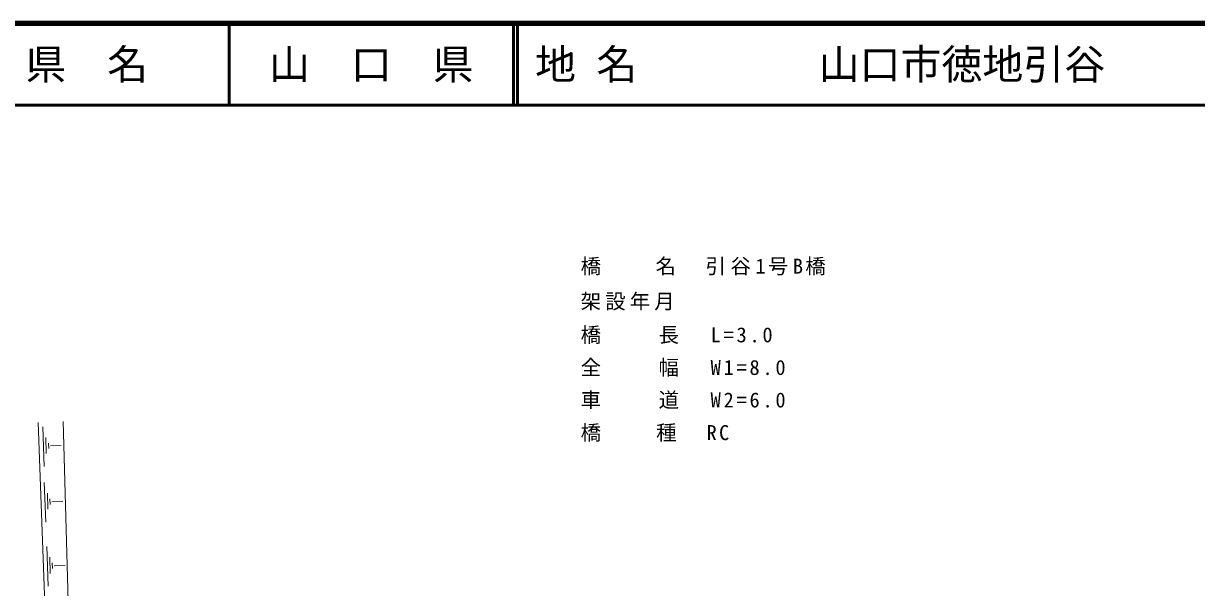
# Model space of a CAD drawing. Units: millimetres, scale not verified. Extents: x 40000 to 680000, y 20000 to 380000.
# Drawn here: x 307892 to 451178, y 311066 to 380000 of the extents above; entities that cross this region are included whole.
import ezdxf
from ezdxf.enums import TextEntityAlignment as Align

# ---------------------------------------------------------------- set-up
doc = ezdxf.new("R2010")
doc.units = ezdxf.units.MM
doc.header["$LTSCALE"] = 1000
for name, color, linetype, lineweight in [('M-BGD', 7, 'Continuous', 13), ('M-STR-HTXT', 7, 'Continuous', 13), ('M-TTL', 2, 'Continuous', 140), ('M-TTL-LINE', 7, 'Continuous', 50)]:
    doc.layers.add(name, color=color, linetype=linetype, lineweight=lineweight)
doc.layers.add('M-TTL-TXT', color=7, linetype='Continuous')
doc.styles.add('ＭＳ ゴシック', font='')
doc.styles.get('ＭＳ ゴシック').set_extended_font_data('MS Gothic')

msp = doc.modelspace()

# ---------------------------------------------------------------- linework, layer by layer
at = {"layer": 'M-BGD'}
for p, q in [((309702, 331236), (310633, 305592)), ((312751, 331362), (313426, 306649)), ((310255, 330719), (310423, 325868)), ((310685, 327443), (310629, 329415)), ((310937, 328723), (310974, 328041)), ((311180, 328368), (312498, 328434)), ((310439, 323911), (310607, 319060)), ((310869, 320635), (310813, 322607)), ((311121, 321915), (311159, 321233)), ((311364, 321560), (312682, 321625)), ((310733, 316066), (310901, 311216)), ((311163, 312790), (311107, 314763)), ((311416, 314071), (311453, 313389)), ((311659, 313716), (312976, 313781))]:
    msp.add_line(p, q, dxfattribs=at)
at = {"layer": 'M-TTL'}
msp.add_line((680000, 380000), (40000, 380000), dxfattribs=at)
at = {"layer": 'M-TTL-LINE'}
for p, q in [((333000, 380000), (333000, 370000)), ((367750, 380000), (367750, 370000)), ((368250, 380000), (368250, 370000)), ((40000, 370000), (680000, 370000))]:
    msp.add_line(p, q, dxfattribs=at)

# ---------------------------------------------------------------- texts
at = {"layer": 'M-STR-HTXT', "char_height": 1833, "attachment_point": 7, "style": 'ＭＳ ゴシック'}
for s, insert in [('\\T1.22;橋\u3000\u3000名\u3000引谷1号B橋', (375945, 349218)), ('\\T1.2;架設年月\u3000', (375945, 344923)), ('\\T1.27;橋\u3000\u3000長\u3000L=3.0', (375945, 340825)), ('\\T1.27;全\u3000\u3000幅\u3000W1=8.0', (375945, 336845)), ('\\T1.27;車\u3000\u3000道\u3000W2=6.0', (375945, 332865)), ('\\T1.23;橋\u3000\u3000種\u3000RC', (375945, 328885))]:
    msp.add_mtext(s, dxfattribs=dict(at, insert=insert))
at = {"layer": 'M-TTL-TXT', "style": 'ＭＳ ゴシック'}
for s, p in [('県\u3000名', (315625, 375000)), ('山\u3000口\u3000県', (350375, 375000))]:
    msp.add_text(s, height=3666, dxfattribs=at).set_placement(p, align=Align.MIDDLE_CENTER)
for s, p in [('地 名', (370380, 375000)), ('山口市徳地引谷', (405024, 375000))]:
    msp.add_text(s, height=3666, dxfattribs=at).set_placement(p, align=Align.MIDDLE_LEFT)

doc.saveas('drawing.dxf')
